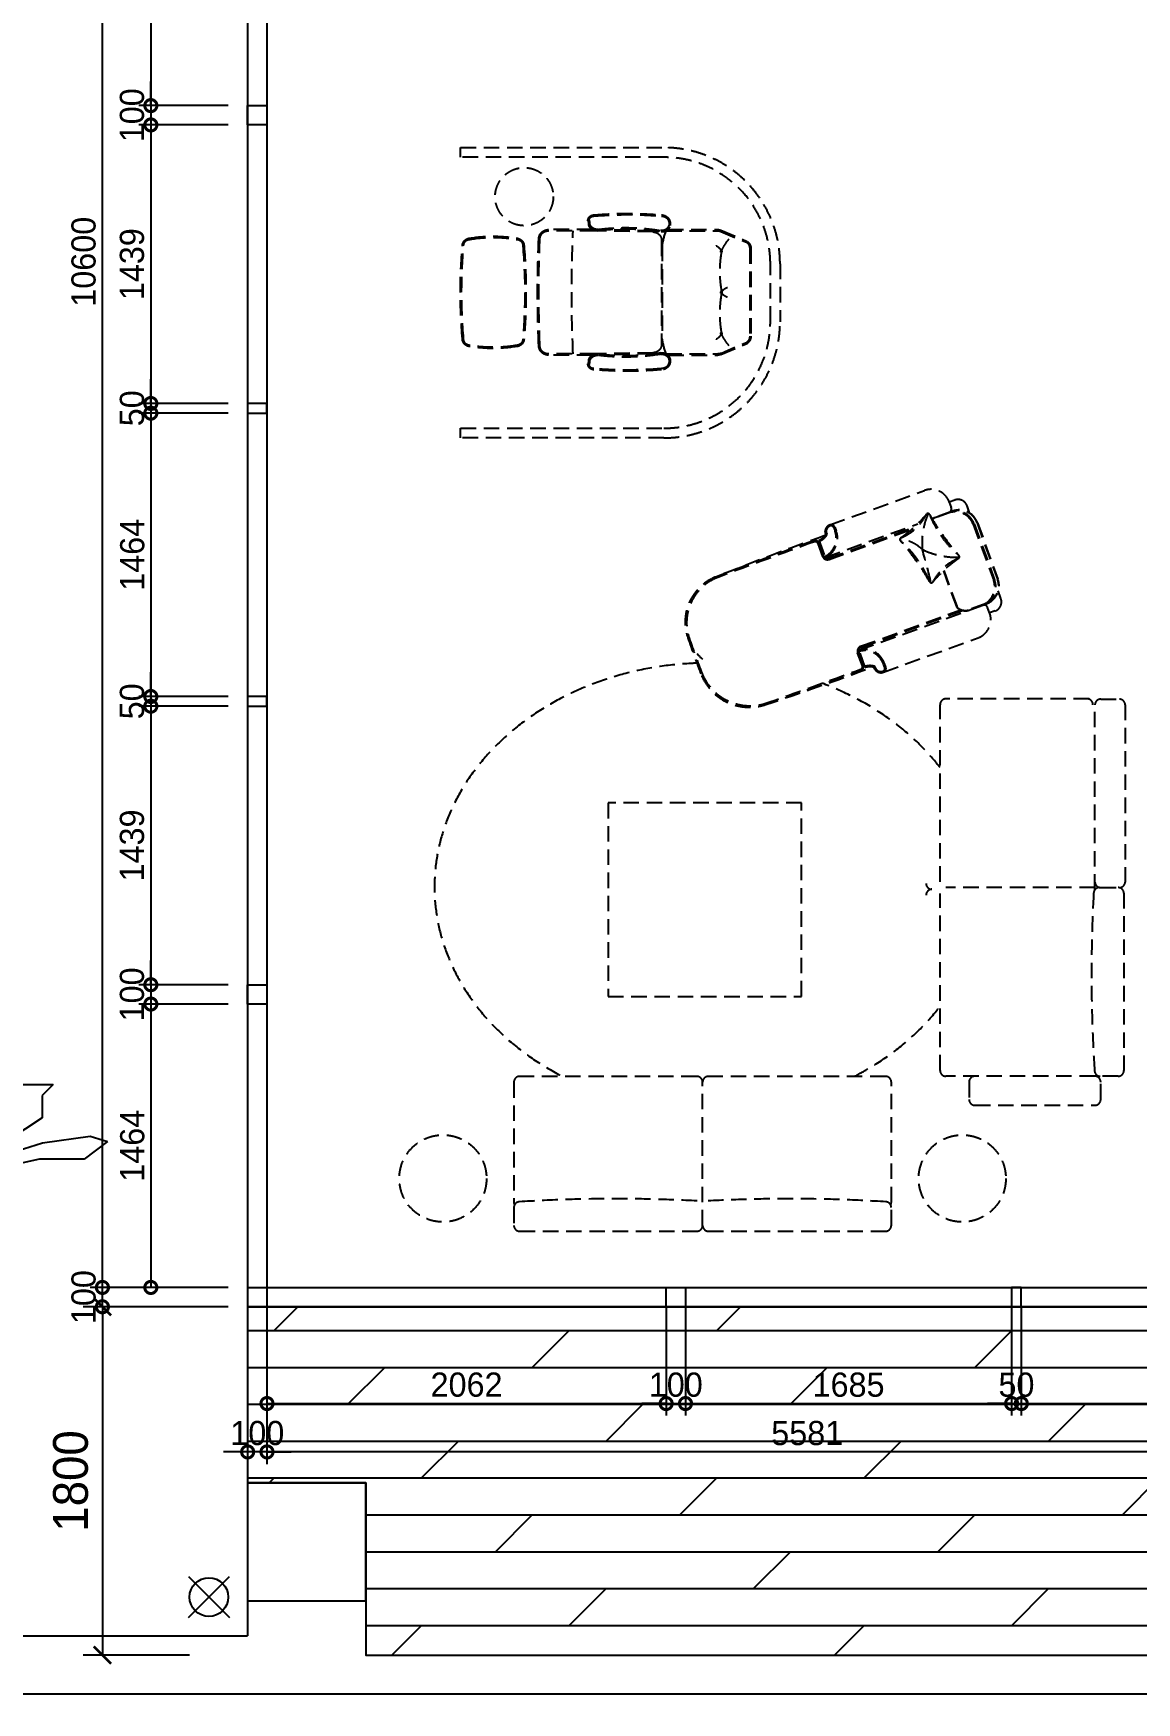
# Model space of a CAD drawing. Header units: millimetres. Extents: x 208943 to 287447, y 51026 to 80481.
# Drawn here: x 215736 to 221435, y 56561 to 65186 of the extents above; entities that cross this region are included whole.
import ezdxf

# ---------------------------------------------------------------- set-up
doc = ezdxf.new("R2010")
doc.units = ezdxf.units.MM
doc.header["$LTSCALE"] = 100
doc.header["$PDMODE"] = 3
doc.linetypes.add('DH-HID2', pattern=[1.2, 0.8, -0.4])
doc.layers.get('DEFPOINTS').update_dxf_attribs({"color": 248})
for name, color, linetype in [('07-DIM WAL', 5, 'Continuous'), ('2CONTINUOUS', 2, 'Continuous'), ('C-WIN', 4, 'Continuous'), ('CO-TREE', 251, 'Continuous'), ('E-HAT', 251, 'Continuous'), ('FU-FURM', 251, 'DH-HID2'), ('TB-TEXT', 4, 'Continuous')]:
    doc.layers.add(name, color=color, linetype=linetype)
doc.styles.add('HY울릉도L', font='Expo M.ttf')
doc.styles.add('YOURNAME', font='HY울릉도M.TTF')
doc.dimstyles.new('50', dxfattribs={"dimscale": 50, "dimtxt": 2.5, "dimasz": 2.5, "dimexe": 1.25, "dimexo": 2, "dimtad": 1, "dimdec": 0, "dimtxsty": 'HY울릉도L', "dimblk": 'DOTSMALL', "dimcen": 2.5, "dimclrd": 1, "dimclre": 1, "dimclrt": 7, "dimadec": 0, "dimazin": 0, "dimtfac": 1, "dimtdec": 0, "dimtix": 1, "dimtmove": 0, "dimatfit": 3, "dimldrblk": 'DOTSMALL', "dimfxl": 0, "dimarcsym": 0})
doc.dimstyles.new('YOURNAME-100', dxfattribs={"dimscale": 100, "dimtxt": 1.8, "dimasz": 0.9, "dimexe": 1, "dimexo": 3, "dimgap": 0.7, "dimtad": 1, "dimdec": 0, "dimzin": 0, "dimdsep": 46, "dimtxsty": 'YOURNAME', "dimblk": 'ARCHTICK', "dimcen": 0, "dimclrd": 1, "dimclre": 1, "dimclrt": 7, "dimadec": 0, "dimazin": 0, "dimtfac": 1, "dimtdec": 0, "dimtix": 1, "dimtmove": 2, "dimatfit": 3, "dimldrblk": 'ARCHTICK', "dimfxl": 0, "dimtolj": 1, "dimtzin": 0, "dimarcsym": 0})

# ---------------------------------------------------------------- blocks, each defined once
blk = doc.blocks.new('wjscpvudaus')
for p, q in [((216536.8, 57212.3), (216749, 57000.2)), ((216536.8, 57000.2), (216749, 57212.3))]:
    blk.add_line(p, q)
blk.add_circle((216642.9, 57106.3), 100)
at = {"layer": '2CONTINUOUS'}
for p, q in [((216842.9, 57106.3), (216842.9, 56906.3)), ((217452.9, 57106.3), (217452.9, 56806.3)), ((211542.9, 56906.3), (216842.9, 56906.3)), ((217452.9, 56806.3), (226242.9, 56806.3)), ((208942.9, 56606.3), (226242.9, 56606.3))]:
    blk.add_line(p, q, dxfattribs=at)
blk.add_lwpolyline([(216842.9, 57696.3), (216842.9, 57086.3), (217452.9, 57086.3), (217452.9, 57696.3)], close=True, dxfattribs=at)
blk = doc.blocks.new('T-039')
at = {"layer": 'CO-TREE'}
for p, q in [((12.1, 461.5), (-24.7, 405.2)), ((12.1, 377), (12.1, 461.5)), ((-24.7, 405.2), (-48.3, 301)), ((4.2, 317.8), (12.1, 377)), ((-298, 216.5), (-342.7, 303.8)), ((-342.7, 303.8), (-337.5, 213.6)), ((20, 270), (4.2, 317.8)), ((-124.6, 289.7), (-195.5, 301)), ((-195.5, 301), (-156.1, 270)), ((-156.1, 270), (-111.4, 205.2)), ((-79.9, 241.8), (-124.6, 289.7)), ((-48.3, 301), (-19.4, 160.1)), ((46.3, 174.2), (20, 270)), ((-153.5, 146), (-298, 216.5)), ((-61.5, 123.5), (-79.9, 241.8)), ((-337.5, 213.6), (-311.2, 160.1)), ((-111.4, 205.2), (-93, 123.5)), ((46.3, 61.5), (46.3, 174.2)), ((167.7, 146.3), (224.8, 203.5)), ((224.8, 203.5), (310.6, 203.5)), ((310.6, 203.5), (282, 174.9)), ((282, 174.9), (282, 117.7)), ((-311.2, 160.1), (-258.6, 134.8)), ((-258.6, 134.8), (-203.4, 117.9)), ((-87.8, 25), (-153.5, 146)), ((-19.4, 160.1), (1.6, 58.8)), ((110.5, 60.6), (167.7, 146.3)), ((-203.4, 117.9), (-171.9, 67.2)), ((-93, 123.5), (-3.8, 3.4)), ((-3.8, 3.4), (-61.5, 123.5)), ((282, 117.7), (196.3, 60.6)), ((-171.9, 67.2), (-132.4, 13.7)), ((-3.8, 3.4), (46.3, 61.5)), ((196.3, 60.6), (-3.8, 3.4)), ((-3.8, 3.4), (110.5, 60.6)), ((1.6, 58.8), (-3.8, 3.4)), ((167.3, 16.5), (282.9, 53.1)), ((282.9, 53.1), (406.5, 70)), ((451.1, 55.9), (390.7, 10.9)), ((406.5, 70), (451.1, 55.9)), ((-355.9, 2.4), (-277, 10.9)), ((-292.8, -31.3), (-355.9, 2.4)), ((-277, 10.9), (-169.2, 2.4)), ((-3.8, 3.4), (-203.8, -53.7)), ((-169.2, 2.4), (-3.8, 3.4)), ((-3.8, 3.4), (-166.6, -20.1)), ((-132.4, 13.7), (-3.8, 3.4)), ((-3.8, 3.4), (-87.8, 25)), ((-85.1, -39.8), (-3.8, 3.4)), ((-3.8, 3.4), (-24.7, -45.4)), ((-16.8, -84.9), (-3.8, 3.4)), ((-3.8, 3.4), (167.3, 16.5)), ((172.5, -11.6), (-3.8, 3.4)), ((-3.8, 3.4), (25.3, -96.2)), ((275, 10.9), (172.5, -11.6)), ((390.7, 10.9), (275, 10.9)), ((-166.6, -20.1), (-292.8, -31.3)), ((-182.4, -127.1), (-85.1, -39.8)), ((12.1, -87.7), (4.2, -17.3)), ((4.2, -17.3), (82, -82.3)), ((-289.5, -82.3), (-318.1, -110.9)), ((-203.8, -53.7), (-289.5, -82.3)), ((-66.7, -76.5), (-161.4, -132.8)), ((-24.7, -45.4), (-66.7, -76.5)), ((-45.7, -121.5), (-16.8, -84.9)), ((82, -82.3), (139.1, -168)), ((-318.1, -110.9), (-375.2, -168)), ((-227.1, -163.7), (-182.4, -127.1)), ((-74.6, -155.3), (-45.7, -121.5)), ((-29.9, -149.6), (12.1, -87.7)), ((25.3, -96.2), (12.1, -160.9)), ((53.4, -168), (24.8, -110.9)), ((-375.2, -168), (-403.2, -239.8)), ((-324.3, -203.2), (-227.1, -163.7)), ((-161.4, -132.8), (-185, -186.3)), ((-148.2, -175), (-74.6, -155.3)), ((-82.5, -186.3), (-29.9, -149.6)), ((12.1, -160.9), (-61.5, -237)), ((82, -253.7), (53.4, -168)), ((139.1, -168), (167.7, -282.3)), ((-379.5, -231.3), (-324.3, -203.2)), ((-185, -186.3), (-148.2, -175)), ((-161.4, -237), (-82.5, -186.3)), ((-403.2, -239.8), (-379.5, -231.3)), ((-198.2, -301.7), (-161.4, -237)), ((-61.5, -237), (-148.2, -301.7)), ((110.5, -339.5), (82, -253.7)), ((-200.8, -386.2), (-198.2, -301.7)), ((-148.2, -301.7), (-185, -346.8)), ((167.7, -282.3), (167.7, -396.6)), ((167.7, -396.6), (110.5, -339.5)), ((-185, -346.8), (-200.8, -386.2))]:
    blk.add_line(p, q, dxfattribs=at)
blk = doc.blocks.new('_DOTSMALL')
at = {"color": 0, "linetype": 'ByBlock', "const_width": 0.5}
blk.add_lwpolyline([(-0.0625, 0, 1), (0.0625, 0, 1)], format="xyb", close=True, dxfattribs=at)
blk = doc.blocks.new('*D230')
at = {"layer": '07-DIM WAL', "color": 1, "lineweight": -2}
for p, q in [((216942.9, 58606.3), (216942.9, 57793.8)), ((222523.7, 58606.3), (222523.7, 57793.8)), ((222523.7, 57856.3), (216942.9, 57856.3))]:
    blk.add_line(p, q, dxfattribs=at)
at = {"layer": 'DEFPOINTS', "color": 0}
for p in [(216942.9, 58706.3), (222523.7, 58706.3), (216942.9, 57856.3)]:
    blk.add_point(p, dxfattribs=at)
at = {"layer": '07-DIM WAL', "color": 1, "lineweight": -2, "xscale": 125, "yscale": 125, "zscale": 125, "rotation": 180}
blk.add_blockref('_DOTSMALL', (216942.9, 57856.3), dxfattribs=at)
at = {"layer": '07-DIM WAL', "color": 1, "lineweight": -2, "xscale": 125, "yscale": 125, "zscale": 125}
blk.add_blockref('_DOTSMALL', (222523.7, 57856.3), dxfattribs=at)
at = {"layer": '07-DIM WAL', "color": 7, "insert": (219733.3, 57953.1), "char_height": 125, "attachment_point": 5, "style": 'HY울릉도L'}
blk.add_mtext('5581', dxfattribs=at)
blk = doc.blocks.new('*D231')
at = {"layer": '07-DIM WAL', "color": 1, "lineweight": -2}
for p, q in [((216842.9, 58606.3), (216842.9, 57793.8)), ((216942.9, 58606.3), (216942.9, 57793.8)), ((216842.9, 57856.3), (216717.9, 57856.3)), ((216942.9, 57856.3), (216842.9, 57856.3)), ((216942.9, 57856.3), (217067.9, 57856.3))]:
    blk.add_line(p, q, dxfattribs=at)
at = {"layer": 'DEFPOINTS', "color": 0}
for p in [(216842.9, 58706.3), (216942.9, 58706.3), (216842.9, 57856.3)]:
    blk.add_point(p, dxfattribs=at)
at = {"layer": '07-DIM WAL', "color": 1, "lineweight": -2, "xscale": 125, "yscale": 125, "zscale": 125}
blk.add_blockref('_DOTSMALL', (216842.9, 57856.3), dxfattribs=at)
at = {"layer": '07-DIM WAL', "color": 1, "lineweight": -2, "xscale": 125, "yscale": 125, "zscale": 125, "rotation": 180}
blk.add_blockref('_DOTSMALL', (216942.9, 57856.3), dxfattribs=at)
at = {"layer": '07-DIM WAL', "color": 7, "insert": (216892.9, 57953.1), "char_height": 125, "attachment_point": 5, "style": 'HY울릉도L'}
blk.add_mtext('100', dxfattribs=at)
blk = doc.blocks.new('*D232')
at = {"layer": '07-DIM WAL', "color": 1, "lineweight": -2}
for p, q in [((216942.9, 58606.3), (216942.9, 58043.8)), ((219004.5, 58606.3), (219004.5, 58043.8)), ((216942.9, 58106.3), (219004.5, 58106.3))]:
    blk.add_line(p, q, dxfattribs=at)
at = {"layer": 'DEFPOINTS', "color": 0}
for p in [(216942.9, 58706.3), (219004.5, 58706.3), (219004.5, 58106.3)]:
    blk.add_point(p, dxfattribs=at)
at = {"layer": '07-DIM WAL', "color": 1, "lineweight": -2, "xscale": 125, "yscale": 125, "zscale": 125, "rotation": 180}
blk.add_blockref('_DOTSMALL', (216942.9, 58106.3), dxfattribs=at)
at = {"layer": '07-DIM WAL', "color": 1, "lineweight": -2, "xscale": 125, "yscale": 125, "zscale": 125}
blk.add_blockref('_DOTSMALL', (219004.5, 58106.3), dxfattribs=at)
at = {"layer": '07-DIM WAL', "color": 7, "insert": (217973.7, 58203.3), "char_height": 125, "attachment_point": 5, "style": 'HY울릉도L'}
blk.add_mtext('2062', dxfattribs=at)
blk = doc.blocks.new('*D233')
at = {"layer": '07-DIM WAL', "color": 1, "lineweight": -2}
for p, q in [((219004.5, 58606.3), (219004.5, 58043.8)), ((219104.5, 58606.3), (219104.5, 58043.8)), ((219004.5, 58106.3), (218879.5, 58106.3)), ((219004.5, 58106.3), (219104.5, 58106.3)), ((219104.5, 58106.3), (219229.5, 58106.3))]:
    blk.add_line(p, q, dxfattribs=at)
at = {"layer": 'DEFPOINTS', "color": 0}
for p in [(219004.5, 58706.3), (219104.5, 58706.3), (219104.5, 58106.3)]:
    blk.add_point(p, dxfattribs=at)
at = {"layer": '07-DIM WAL', "color": 1, "lineweight": -2, "xscale": 125, "yscale": 125, "zscale": 125}
blk.add_blockref('_DOTSMALL', (219004.5, 58106.3), dxfattribs=at)
at = {"layer": '07-DIM WAL', "color": 1, "lineweight": -2, "xscale": 125, "yscale": 125, "zscale": 125, "rotation": 180}
blk.add_blockref('_DOTSMALL', (219104.5, 58106.3), dxfattribs=at)
at = {"layer": '07-DIM WAL', "color": 7, "insert": (219054.5, 58203.1), "char_height": 125, "attachment_point": 5, "style": 'HY울릉도L'}
blk.add_mtext('100', dxfattribs=at)
blk = doc.blocks.new('*D253')
at = {"layer": '07-DIM WAL', "color": 1, "lineweight": -2}
for p, q in [((216092.9, 58706.3), (216092.9, 58831.3)), ((216742.9, 58706.3), (216030.4, 58706.3)), ((216092.9, 58606.3), (216092.9, 58706.3)), ((216742.9, 58606.3), (216030.4, 58606.3)), ((216092.9, 58606.3), (216092.9, 58481.3))]:
    blk.add_line(p, q, dxfattribs=at)
at = {"layer": 'DEFPOINTS', "color": 0}
for p in [(216092.9, 58706.3), (216842.9, 58706.3), (216842.9, 58606.3)]:
    blk.add_point(p, dxfattribs=at)
at = {"layer": '07-DIM WAL', "color": 1, "lineweight": -2, "xscale": 125, "yscale": 125, "zscale": 125}
for p, rotation in [((216092.9, 58706.3), 270), ((216092.9, 58606.3), 90)]:
    blk.add_blockref('_DOTSMALL', p, dxfattribs=dict(at, rotation=rotation))
at = {"layer": '07-DIM WAL', "color": 7, "insert": (215996, 58656.3), "char_height": 125, "attachment_point": 5, "rotation": 90, "style": 'HY울릉도L'}
blk.add_mtext('100', dxfattribs=at)
blk = doc.blocks.new('*D254')
at = {"layer": '07-DIM WAL', "color": 1, "lineweight": -2}
for p, q in [((216742.9, 69306.3), (216030.4, 69306.3)), ((216092.9, 58706.3), (216092.9, 69306.3)), ((216742.9, 58706.3), (216030.4, 58706.3))]:
    blk.add_line(p, q, dxfattribs=at)
at = {"layer": 'DEFPOINTS', "color": 0}
for p in [(216092.9, 69306.3), (216842.9, 69306.3), (216842.9, 58706.3)]:
    blk.add_point(p, dxfattribs=at)
at = {"layer": '07-DIM WAL', "color": 1, "lineweight": -2, "xscale": 125, "yscale": 125, "zscale": 125}
for p, rotation in [((216092.9, 69306.3), 90), ((216092.9, 58706.3), 270)]:
    blk.add_blockref('_DOTSMALL', p, dxfattribs=dict(at, rotation=rotation))
at = {"layer": '07-DIM WAL', "color": 7, "insert": (215996, 64006.3), "char_height": 125, "attachment_point": 5, "rotation": 90, "style": 'HY울릉도L'}
blk.add_mtext('10600', dxfattribs=at)
blk = doc.blocks.new('*D262')
at = {"layer": '07-DIM WAL', "color": 1, "lineweight": -2}
for p, q in [((216742.9, 66252.7), (216280.4, 66252.7)), ((216342.9, 66252.7), (216342.9, 64813.4)), ((216742.9, 64813.4), (216280.4, 64813.4))]:
    blk.add_line(p, q, dxfattribs=at)
at = {"layer": 'DEFPOINTS', "color": 0}
for p in [(216842.9, 66252.7), (216342.9, 64813.4), (216842.9, 64813.4)]:
    blk.add_point(p, dxfattribs=at)
at = {"layer": '07-DIM WAL', "color": 1, "lineweight": -2, "xscale": 125, "yscale": 125, "zscale": 125}
for p, rotation in [((216342.9, 66252.7), 90), ((216342.9, 64813.4), 270)]:
    blk.add_blockref('_DOTSMALL', p, dxfattribs=dict(at, rotation=rotation))
at = {"layer": '07-DIM WAL', "color": 7, "insert": (216246, 65533), "char_height": 125, "attachment_point": 5, "rotation": 90, "style": 'HY울릉도L'}
blk.add_mtext('1439', dxfattribs=at)
blk = doc.blocks.new('*D263')
at = {"layer": '07-DIM WAL', "color": 1, "lineweight": -2}
for p, q in [((216342.9, 64813.4), (216342.9, 64938.4)), ((216742.9, 64813.4), (216280.4, 64813.4)), ((216342.9, 64813.4), (216342.9, 64713.4)), ((216742.9, 64713.4), (216280.4, 64713.4)), ((216342.9, 64713.4), (216342.9, 64588.4))]:
    blk.add_line(p, q, dxfattribs=at)
at = {"layer": 'DEFPOINTS', "color": 0}
for p in [(216842.9, 64813.4), (216342.9, 64713.4), (216842.9, 64713.4)]:
    blk.add_point(p, dxfattribs=at)
at = {"layer": '07-DIM WAL', "color": 1, "lineweight": -2, "xscale": 125, "yscale": 125, "zscale": 125}
for p, rotation in [((216342.9, 64813.4), 270), ((216342.9, 64713.4), 90)]:
    blk.add_blockref('_DOTSMALL', p, dxfattribs=dict(at, rotation=rotation))
at = {"layer": '07-DIM WAL', "color": 7, "insert": (216246, 64763.4), "char_height": 125, "attachment_point": 5, "rotation": 90, "style": 'HY울릉도L'}
blk.add_mtext('100', dxfattribs=at)
blk = doc.blocks.new('*D264')
at = {"layer": '07-DIM WAL', "color": 1, "lineweight": -2}
for p, q in [((216742.9, 64713.4), (216280.4, 64713.4)), ((216342.9, 64713.4), (216342.9, 63274.1)), ((216742.9, 63274.1), (216280.4, 63274.1))]:
    blk.add_line(p, q, dxfattribs=at)
at = {"layer": 'DEFPOINTS', "color": 0}
for p in [(216842.9, 64713.4), (216342.9, 63274.1), (216842.9, 63274.1)]:
    blk.add_point(p, dxfattribs=at)
at = {"layer": '07-DIM WAL', "color": 1, "lineweight": -2, "xscale": 125, "yscale": 125, "zscale": 125}
for p, rotation in [((216342.9, 64713.4), 90), ((216342.9, 63274.1), 270)]:
    blk.add_blockref('_DOTSMALL', p, dxfattribs=dict(at, rotation=rotation))
at = {"layer": '07-DIM WAL', "color": 7, "insert": (216246, 63993.8), "char_height": 125, "attachment_point": 5, "rotation": 90, "style": 'HY울릉도L'}
blk.add_mtext('1439', dxfattribs=at)
blk = doc.blocks.new('*D265')
at = {"layer": '07-DIM WAL', "color": 1, "lineweight": -2}
for p, q in [((216342.9, 63274.1), (216342.9, 63399.1)), ((216742.9, 63274.1), (216280.4, 63274.1)), ((216342.9, 63274.1), (216342.9, 63224.1)), ((216742.9, 63224.1), (216280.4, 63224.1)), ((216342.9, 63224.1), (216342.9, 63099.1))]:
    blk.add_line(p, q, dxfattribs=at)
at = {"layer": 'DEFPOINTS', "color": 0}
for p in [(216842.9, 63274.1), (216342.9, 63224.1), (216842.9, 63224.1)]:
    blk.add_point(p, dxfattribs=at)
at = {"layer": '07-DIM WAL', "color": 1, "lineweight": -2, "xscale": 125, "yscale": 125, "zscale": 125}
for p, rotation in [((216342.9, 63274.1), 270), ((216342.9, 63224.1), 90)]:
    blk.add_blockref('_DOTSMALL', p, dxfattribs=dict(at, rotation=rotation))
at = {"layer": '07-DIM WAL', "color": 7, "insert": (216246, 63249.1), "char_height": 125, "attachment_point": 5, "rotation": 90, "style": 'HY울릉도L'}
blk.add_mtext('50', dxfattribs=at)
blk = doc.blocks.new('*D266')
at = {"layer": '07-DIM WAL', "color": 1, "lineweight": -2}
for p, q in [((216742.9, 63224.1), (216280.4, 63224.1)), ((216342.9, 63224.1), (216342.9, 61759.8)), ((216742.9, 61759.8), (216280.4, 61759.8))]:
    blk.add_line(p, q, dxfattribs=at)
at = {"layer": 'DEFPOINTS', "color": 0}
for p in [(216842.9, 63224.1), (216342.9, 61759.8), (216842.9, 61759.8)]:
    blk.add_point(p, dxfattribs=at)
at = {"layer": '07-DIM WAL', "color": 1, "lineweight": -2, "xscale": 125, "yscale": 125, "zscale": 125}
for p, rotation in [((216342.9, 63224.1), 90), ((216342.9, 61759.8), 270)]:
    blk.add_blockref('_DOTSMALL', p, dxfattribs=dict(at, rotation=rotation))
at = {"layer": '07-DIM WAL', "color": 7, "insert": (216247.6, 62492), "char_height": 125, "attachment_point": 5, "rotation": 90, "style": 'HY울릉도L'}
blk.add_mtext('1464', dxfattribs=at)
blk = doc.blocks.new('*D267')
at = {"layer": '07-DIM WAL', "color": 1, "lineweight": -2}
for p, q in [((216342.9, 61759.8), (216342.9, 61884.8)), ((216742.9, 61759.8), (216280.4, 61759.8)), ((216342.9, 61759.8), (216342.9, 61709.8)), ((216742.9, 61709.8), (216280.4, 61709.8)), ((216342.9, 61709.8), (216342.9, 61584.8))]:
    blk.add_line(p, q, dxfattribs=at)
at = {"layer": 'DEFPOINTS', "color": 0}
for p in [(216842.9, 61759.8), (216342.9, 61709.8), (216842.9, 61709.8)]:
    blk.add_point(p, dxfattribs=at)
at = {"layer": '07-DIM WAL', "color": 1, "lineweight": -2, "xscale": 125, "yscale": 125, "zscale": 125}
for p, rotation in [((216342.9, 61759.8), 270), ((216342.9, 61709.8), 90)]:
    blk.add_blockref('_DOTSMALL', p, dxfattribs=dict(at, rotation=rotation))
at = {"layer": '07-DIM WAL', "color": 7, "insert": (216246, 61734.8), "char_height": 125, "attachment_point": 5, "rotation": 90, "style": 'HY울릉도L'}
blk.add_mtext('50', dxfattribs=at)
blk = doc.blocks.new('*D268')
at = {"layer": '07-DIM WAL', "color": 1, "lineweight": -2}
for p, q in [((216742.9, 61709.8), (216280.4, 61709.8)), ((216342.9, 61709.8), (216342.9, 60270.5)), ((216742.9, 60270.5), (216280.4, 60270.5))]:
    blk.add_line(p, q, dxfattribs=at)
at = {"layer": 'DEFPOINTS', "color": 0}
for p in [(216842.9, 61709.8), (216342.9, 60270.5), (216842.9, 60270.5)]:
    blk.add_point(p, dxfattribs=at)
at = {"layer": '07-DIM WAL', "color": 1, "lineweight": -2, "xscale": 125, "yscale": 125, "zscale": 125}
for p, rotation in [((216342.9, 61709.8), 90), ((216342.9, 60270.5), 270)]:
    blk.add_blockref('_DOTSMALL', p, dxfattribs=dict(at, rotation=rotation))
at = {"layer": '07-DIM WAL', "color": 7, "insert": (216246, 60990.2), "char_height": 125, "attachment_point": 5, "rotation": 90, "style": 'HY울릉도L'}
blk.add_mtext('1439', dxfattribs=at)
blk = doc.blocks.new('*D269')
at = {"layer": '07-DIM WAL', "color": 1, "lineweight": -2}
for p, q in [((216342.9, 60270.5), (216342.9, 60395.5)), ((216742.9, 60270.5), (216280.4, 60270.5)), ((216342.9, 60270.5), (216342.9, 60170.5)), ((216742.9, 60170.5), (216280.4, 60170.5)), ((216342.9, 60170.5), (216342.9, 60045.5))]:
    blk.add_line(p, q, dxfattribs=at)
at = {"layer": 'DEFPOINTS', "color": 0}
for p in [(216842.9, 60270.5), (216342.9, 60170.5), (216842.9, 60170.5)]:
    blk.add_point(p, dxfattribs=at)
at = {"layer": '07-DIM WAL', "color": 1, "lineweight": -2, "xscale": 125, "yscale": 125, "zscale": 125}
for p, rotation in [((216342.9, 60270.5), 270), ((216342.9, 60170.5), 90)]:
    blk.add_blockref('_DOTSMALL', p, dxfattribs=dict(at, rotation=rotation))
at = {"layer": '07-DIM WAL', "color": 7, "insert": (216246, 60220.5), "char_height": 125, "attachment_point": 5, "rotation": 90, "style": 'HY울릉도L'}
blk.add_mtext('100', dxfattribs=at)
blk = doc.blocks.new('*D270')
at = {"layer": '07-DIM WAL', "color": 1, "lineweight": -2}
for p, q in [((216742.9, 60170.5), (216280.4, 60170.5)), ((216342.9, 60170.5), (216342.9, 58706.3)), ((216742.9, 58706.3), (216280.4, 58706.3))]:
    blk.add_line(p, q, dxfattribs=at)
at = {"layer": 'DEFPOINTS', "color": 0}
for p in [(216842.9, 60170.5), (216342.9, 58706.3), (216842.9, 58706.3)]:
    blk.add_point(p, dxfattribs=at)
at = {"layer": '07-DIM WAL', "color": 1, "lineweight": -2, "xscale": 125, "yscale": 125, "zscale": 125}
for p, rotation in [((216342.9, 60170.5), 90), ((216342.9, 58706.3), 270)]:
    blk.add_blockref('_DOTSMALL', p, dxfattribs=dict(at, rotation=rotation))
at = {"layer": '07-DIM WAL', "color": 7, "insert": (216247.6, 59438.4), "char_height": 125, "attachment_point": 5, "rotation": 90, "style": 'HY울릉도L'}
blk.add_mtext('1464', dxfattribs=at)
blk = doc.blocks.new('*D292')
at = {"layer": '07-DIM WAL', "color": 1, "lineweight": -2}
for p, q in [((219104.5, 58606.3), (219104.5, 58043.8)), ((220789.1, 58606.3), (220789.1, 58043.8)), ((219104.5, 58106.3), (220789.1, 58106.3))]:
    blk.add_line(p, q, dxfattribs=at)
at = {"layer": 'DEFPOINTS', "color": 0}
for p in [(219104.5, 58706.3), (220789.1, 58706.3), (220789.1, 58106.3)]:
    blk.add_point(p, dxfattribs=at)
at = {"layer": '07-DIM WAL', "color": 1, "lineweight": -2, "xscale": 125, "yscale": 125, "zscale": 125, "rotation": 180}
blk.add_blockref('_DOTSMALL', (219104.5, 58106.3), dxfattribs=at)
at = {"layer": '07-DIM WAL', "color": 1, "lineweight": -2, "xscale": 125, "yscale": 125, "zscale": 125}
blk.add_blockref('_DOTSMALL', (220789.1, 58106.3), dxfattribs=at)
at = {"layer": '07-DIM WAL', "color": 7, "insert": (219946.8, 58203.1), "char_height": 125, "attachment_point": 5, "style": 'HY울릉도L'}
blk.add_mtext('1685', dxfattribs=at)
blk = doc.blocks.new('*D293')
at = {"layer": '07-DIM WAL', "color": 1, "lineweight": -2}
for p, q in [((220789.1, 58606.3), (220789.1, 58043.8)), ((220839.1, 58606.3), (220839.1, 58043.8)), ((220789.1, 58106.3), (220664.1, 58106.3)), ((220789.1, 58106.3), (220839.1, 58106.3)), ((220839.1, 58106.3), (220964.1, 58106.3))]:
    blk.add_line(p, q, dxfattribs=at)
at = {"layer": 'DEFPOINTS', "color": 0}
for p in [(220789.1, 58706.3), (220839.1, 58706.3), (220839.1, 58106.3)]:
    blk.add_point(p, dxfattribs=at)
at = {"layer": '07-DIM WAL', "color": 1, "lineweight": -2, "xscale": 125, "yscale": 125, "zscale": 125}
blk.add_blockref('_DOTSMALL', (220789.1, 58106.3), dxfattribs=at)
at = {"layer": '07-DIM WAL', "color": 1, "lineweight": -2, "xscale": 125, "yscale": 125, "zscale": 125, "rotation": 180}
blk.add_blockref('_DOTSMALL', (220839.1, 58106.3), dxfattribs=at)
at = {"layer": '07-DIM WAL', "color": 7, "insert": (220814.1, 58203.1), "char_height": 125, "attachment_point": 5, "style": 'HY울릉도L'}
blk.add_mtext('50', dxfattribs=at)
blk = doc.blocks.new('*D294')
at = {"layer": '07-DIM WAL', "color": 1, "lineweight": -2}
for p, q in [((220839.1, 58606.3), (220839.1, 58043.8)), ((222523.7, 58606.3), (222523.7, 58043.8)), ((220839.1, 58106.3), (222523.7, 58106.3))]:
    blk.add_line(p, q, dxfattribs=at)
at = {"layer": 'DEFPOINTS', "color": 0}
for p in [(220839.1, 58706.3), (222523.7, 58706.3), (222523.7, 58106.3)]:
    blk.add_point(p, dxfattribs=at)
at = {"layer": '07-DIM WAL', "color": 1, "lineweight": -2, "xscale": 125, "yscale": 125, "zscale": 125, "rotation": 180}
blk.add_blockref('_DOTSMALL', (220839.1, 58106.3), dxfattribs=at)
at = {"layer": '07-DIM WAL', "color": 1, "lineweight": -2, "xscale": 125, "yscale": 125, "zscale": 125}
blk.add_blockref('_DOTSMALL', (222523.7, 58106.3), dxfattribs=at)
at = {"layer": '07-DIM WAL', "color": 7, "insert": (221681.4, 58203.1), "char_height": 125, "attachment_point": 5, "style": 'HY울릉도L'}
blk.add_mtext('1685', dxfattribs=at)
blk = doc.blocks.new('F-317')
at = {"layer": 'FU-FURM'}
for p, q in [((-1519, 2360.6), (-1030.4, 2538.5)), ((-991.4, 2393), (-903.9, 2424.9)), ((-885.1, 2431.7), (-979.1, 2397.5)), ((-884.4, 2429.9), (-978.4, 2395.7)), ((-874, 2489), (-902.2, 2478.7)), ((-902.2, 2478.7), (-892, 2450.5)), ((-795.1, 2418.3), (-809.9, 2459.1)), ((-1542.9, 2192.3), (-1065.3, 2366.2)), ((-1525.4, 2188.1), (-1083.3, 2349)), ((-1523.3, 2182.4), (-1095.3, 2338.2)), ((-1499, 2346.6), (-1492.2, 2327.8)), ((-1493.4, 2348.7), (-1486.6, 2329.9)), ((-778.4, 2364.2), (-672.4, 2072.9)), ((-773.7, 2365.9), (-667.7, 2074.6)), ((-758.8, 2371.3), (-652.8, 2080)), ((-757, 2372), (-650.9, 2080.7)), ((-1581, 2264.9), (-1556.7, 2198)), ((-1575.5, 2282), (-1542.9, 2192.3)), ((-1575.4, 2267), (-1551, 2200)), ((-1543.5, 2319.8), (-1540.1, 2310.4)), ((-1537.9, 2321.8), (-1534.3, 2312)), ((-932.7, 2123.9), (-865.4, 1939)), ((-931.1, 2125.4), (-863.7, 1940.2)), ((-635.5, 1979.9), (-650.4, 2020.6)), ((-1368.5, 1713.1), (-729.5, 1945.6)), ((-1359.9, 1733.2), (-843, 1921.4)), ((-1357.8, 1727.6), (-833.4, 1918.5)), ((-711.4, 1954.4), (-805.3, 1920.2)), ((-710.7, 1952.5), (-804.7, 1918.3)), ((-693.6, 1905.5), (-703.9, 1933.7)), ((-665.4, 1915.8), (-693.6, 1905.5)), ((-1242, 1599.5), (-753.4, 1777.3)), ((-1351, 1632.9), (-1375.4, 1699.9)), ((-1345.4, 1635), (-1369.8, 1702)), ((-1335.9, 1623.4), (-1368.5, 1713.1)), ((-1235.7, 1623.1), (-1242.5, 1641.9)), ((-1230, 1625.1), (-1236.9, 1643.9)), ((-1287, 1615), (-1290.5, 1624.4)), ((-1281.4, 1617.1), (-1285, 1626.9)), ((-950, 516.7), (-950, 1431.7)), ((-180, 1461.7), (-920, 1461.7)), ((-150, 475.4), (-150, 1431.7)), ((-120, 1460.1), (-23.4, 1460.1)), ((6.5, 1431.7), (6.5, 515.1)), ((-1664.8, 924.2), (-2664.8, 924.2)), ((-2664.8, 924.2), (-2664.8, -75.8)), ((-1664.8, -75.8), (-1664.8, 924.2)), ((-950, -458.3), (-950, 456.7)), ((-150, 486.7), (-920, 486.7)), ((-120, 486.7), (-23.4, 486.7)), ((-120, 486.7), (-23.4, 486.7)), ((0, 458.3), (0, -458.3)), ((-2664.8, -75.8), (-1664.8, -75.8)), ((-2206.3, -489.1), (-3121.3, -489.1)), ((-1231.3, -489.1), (-2146.3, -489.1)), ((-150, -488.3), (-920, -488.3)), ((-30, -488.3), (-121.9, -488.3)), ((-3151.3, -519.1), (-3151.3, -1139.1)), ((-2176.3, -1139.1), (-2176.3, -519.1)), ((-1201.3, -1139.1), (-1201.3, -519.1)), ((-800, -518.3), (-800, -608.3)), ((-120, -608.3), (-120, -518.3)), ((-770, -638.3), (-150, -638.3)), ((-3151.3, -1167.2), (-3151.3, -1259.1)), ((-2176.3, -1259.1), (-2176.3, -1162.5)), ((-1201.3, -1259.1), (-1201.3, -1167.2)), ((-3121.3, -1289.1), (-2204.7, -1289.1)), ((-2147.9, -1289.1), (-1231.3, -1289.1))]:
    blk.add_line(p, q, dxfattribs=at)
for centre in [(-3517.6, -1016.5), (-835, -1016.5)]:
    blk.add_circle(centre, 225, dxfattribs=at)
for centre, radius, start, end in [((-996.2, 2444.5), 100, 20, 110), ((-1251.5, 2534.6), 260.2, 292.67636, 332.8864), ((-1522.3, 2827.4), 649.3, 304.86506, 320.6977), ((-674.6, 2269.6), 368.2, 156.00047, 185.98898), ((-1012.4, 2409.5), 10, 21.48501, 138.51499), ((-910.8, 2443.7), 20, 290, 20), ((-867.6, 2331.7), 100, 20, 110), ((-871.9, 2327.8), 100.3, 21.25857, 106.96035), ((-850.9, 2337.8), 100, 20, 110), ((-850.9, 2337.8), 98, 20, 110), ((-856.9, 2442), 50, 20, 110), ((-1507.4, 2325.9), 36.7, 108.53431, 189.5347), ((-1588.5, 2291.3), 109, 294.7132, 20.73942), ((-1507.4, 2325.9), 30.7, 108.53431, 189.5347), ((-1512.2, 2341.8), 20, 20, 110), ((-1512.2, 2341.8), 14, 20, 110), ((-507.8, 2608.8), 532.5, 201.55944, 229.5904), ((162.6, 3088.3), 1347.1, 210.08115, 221.06869), ((-947, 2337.6), 68, 118.13097, 129.02345), ((-946.9, 2337.4), 66.2, 118.40929, 129.27277), ((4560, -14674.3), 18043.3, 109.77343, 111.67771), ((9036.2, -27310), 31442.9, 109.77364, 110.75227), ((9035.3, -27307.5), 31434.2, 109.77351, 110.74166), ((-1594.2, 2260.1), 20, 20, 110.17061), ((-1594.2, 2260.1), 14, 20, 110.17061), ((-1604.7, 2354.6), 78.3, 291.89843, 325.63196), ((-1604.7, 2354.6), 84.3, 291.89843, 325.63196), ((-1604.7, 2354.6), 84.3, 291.89843, 325.63196), ((-1588.5, 2291.3), 103, 294.7132, 20.73942), ((-1539, 2310.3), 5, 326.0041, 20), ((-1147.5, 2285.3), 10, 111.48501, 228.51499), ((-1176.3, 2094.6), 193.4, 46.62617, 84.37261), ((-1499.3, 1872.3), 532.5, 21.55944, 49.5904), ((-2169.7, 1392.8), 1347.1, 30.08115, 41.06869), ((-1532.2, 2206.8), 26, 200, 290), ((-1532.2, 2206.8), 20, 200, 290), ((-866.4, 2590.8), 397.3, 243.52335, 272.38543), ((-3642.4, 1461), 2713.2, 12.7937, 16.49096), ((-755.7, 1946.5), 260.2, 112.67636, 152.8864), ((-484.8, 1653.8), 649.3, 124.86506, 140.6977), ((-859.6, 2195.8), 10, 291.48501, 48.51499), ((-2016.3, 1859.1), 250, 110.75227, 230.21284), ((-2008.8, 1855.6), 250, 110.74166, 198.77138), ((-767.4, 2040.6), 100.3, 293.03965, 18.74143), ((-761.6, 2040.4), 100, 290, 20), ((-744.9, 2046.5), 98, 290, 20), ((-744.9, 2046.5), 100, 290, 20), ((-994.7, 2071.7), 10, 201.48501, 318.51499), ((-818.6, 1985), 66.2, 170.60014, 174.34563), ((-846.6, 1945.8), 20, 200, 234.36223), ((-844.9, 1947), 20, 200, 235.36561), ((-818.6, 1984.8), 68, 234.36223, 281.86903), ((-818.6, 1985), 66.2, 235.36561, 281.59071), ((-787.6, 1871.3), 100, 290, 20), ((-722.6, 1926.9), 20, 20, 110), ((-682.5, 1962.7), 50, 290, 20), ((2314.5, 3324.9), 4822.1, 198.69874, 201.17588), ((2314.5, 3324.9), 4816.1, 198.77138, 201.10308), ((-1351, 1708.8), 26, 110, 200), ((-1351, 1708.8), 20, 110, 200), ((-1339.8, 1608), 109, 19.26058, 105.2868), ((-1339.8, 1608), 103, 19.26058, 105.2868), ((-1935.2, 1686.2), 267.5, 202.68567, 285.63781), ((-1930.9, 1694.6), 268.6, 202.70106, 285.38896), ((-7535.2, 18557.1), 18043.3, 288.32229, 290.22657), ((-12228.2, 31113.4), 31442.9, 289.24733, 290.22636), ((-12227.3, 31110.8), 31434.2, 289.25797, 290.22649), ((-1364.2, 1628.2), 14, 289.82939, 20), ((-1364.2, 1628.2), 20, 289.82939, 20), ((-1311.5, 1549.1), 84.3, 74.36804, 108.10157), ((-1311.5, 1549.1), 84.3, 74.36804, 108.10157), ((-1311.5, 1549.1), 78.3, 74.36804, 108.10157), ((-1289.7, 1625.2), 5, 20, 73.9959), ((-1255.4, 1633.6), 36.7, 210.4653, 291.46569), ((-1255.4, 1633.6), 30.7, 210.4653, 291.46569), ((-1248.8, 1618.3), 14, 290, 20), ((-1248.8, 1618.3), 20, 290, 20), ((-920, 1431.7), 30, 90, 180), ((-190, 1431.7), 30, 0, 90), ((-120, 1430.1), 30, 90, 176.94692), ((-23.4, 1430.1), 30, 3.05308, 90), ((-992, 507.7), 30, 180, 270), ((-992, 447.7), 30, 90, 180), ((7702.1, 39.1), 7869.8, 176.94692, 183.63795), ((-126.6, 456.7), 30, 90, 176.94692), ((-120, 516.7), 30, 183.05308, 270), ((-30, 456.7), 30, 3.05308, 90), ((-23.4, 516.7), 30, 270, 356.94692), ((-3121.3, -519.1), 30, 90, 180), ((-2206.3, -519.1), 30, 0, 90), ((-2146.3, -519.1), 30, 90, 180), ((-1231.3, -519.1), 30, 0, 90), ((-920, -458.3), 30, 180, 270), ((-770, -518.3), 30, 90, 180), ((-121.9, -458.3), 30, 183.63795, 270), ((-150, -518.3), 30, 0, 90), ((-30, -458.3), 30, 270, 0), ((-770, -608.3), 30, 180, 270), ((-150, -608.3), 30, 270, 0), ((-3121.3, -1167.2), 30, 93.63795, 180), ((-3121.3, -1139.1), 30, 180, 207.9291), ((-2623.9, -8991.2), 7869.8, 86.94692, 93.63795), ((-1728.8, -8991.2), 7869.8, 86.36205, 93.05308), ((-1231.3, -1167.2), 30, 0, 86.36205), ((-1231.3, -1139.1), 30, 332.0709, 0), ((-3121.3, -1259.1), 30, 180, 266.36205), ((-2206.3, -1259.1), 30, 273.05308, 0), ((-2146.3, -1259.1), 30, 180, 266.94692), ((-1231.3, -1259.1), 30, 273.63795, 0)]:
    blk.add_arc(centre, radius, start, end, dxfattribs=at)
for points, knots in [([(-2199.7, 1646.3), (-2208.3, 1646.1), (-2217, 1645.7), (-2282.7, 1642.7), (-2339.5, 1637.2), (-2451.9, 1620.7), (-2507.5, 1609.7), (-2616.5, 1582.2), (-2670, 1565.8), (-2774.1, 1527.8), (-2824.7, 1506.2), (-2922.2, 1458.3), (-2969.2, 1432), (-3058.8, 1375), (-3101.5, 1344.3), (-3181.9, 1279.2), (-3219.6, 1244.7), (-3289.7, 1172.4), (-3322, 1134.6), (-3380.9, 1056.3), (-3407.4, 1015.8), (-3454.4, 932.7), (-3474.8, 890.1), (-3509.2, 803.4), (-3523.3, 759.3), (-3545, 670.1), (-3552.6, 625.1), (-3561.2, 534.6), (-3562.3, 489.2), (-3557.9, 398.5), (-3552.4, 353.3), (-3535, 263.6), (-3523, 219.1), (-3492.7, 131.5), (-3474.3, 88.3), (-3431.4, 3.9), (-3406.8, -37.3), (-3351.8, -117.3), (-3321.3, -156.1), (-3254.8, -230.4), (-3218.7, -266.1), (-3141.6, -333.7), (-3100.4, -365.6), (-3013.7, -425.4), (-2968, -453.2), (-2913.9, -482.2), (-2907.3, -485.7), (-2900.6, -489.1)], [1.607986, 1.607986, 1.607986, 1.607986, 1.626159, 1.626159, 1.745835, 1.745835, 1.865511, 1.865511, 1.985187, 1.985187, 2.104864, 2.104864, 2.22454, 2.22454, 2.344216, 2.344216, 2.463892, 2.463892, 2.583568, 2.583568, 2.703244, 2.703244, 2.82292, 2.82292, 2.942596, 2.942596, 3.062272, 3.062272, 3.181948, 3.181948, 3.301624, 3.301624, 3.4213, 3.4213, 3.540977, 3.540977, 3.660653, 3.660653, 3.780329, 3.780329, 3.900005, 3.900005, 4.019681, 4.019681, 4.139357, 4.139357, 4.155908, 4.155908, 4.155908, 4.155908]), ([(-950, 1106.8), (-974.8, 1139), (-1001.7, 1170.2), (-1065, 1236.8), (-1102.4, 1271.5), (-1182.1, 1337.3), (-1224.4, 1368.3), (-1313.3, 1425.9), (-1360, 1452.6), (-1456.9, 1501.1), (-1507.1, 1523), (-1558.9, 1542.4)], [0.5696099, 0.5696099, 0.5696099, 0.5696099, 0.6687506, 0.6687506, 0.7884267, 0.7884267, 0.9081028, 0.9081028, 1.0277788, 1.0277788, 1.1472032, 1.1472032, 1.1472032, 1.1472032]), ([(-1392.2, -489.1), (-1365.2, -475.1), (-1338.8, -460.5), (-1267.1, -417.7), (-1223.3, -388), (-1140.5, -324.8), (-1101.5, -291.2), (-1028.7, -220.6), (-994.9, -183.6), (-959.3, -139.2), (-954.6, -133.3), (-950, -127.3)], [5.268869, 5.268869, 5.268869, 5.268869, 5.3361178, 5.3361178, 5.4557939, 5.4557939, 5.5754699, 5.5754699, 5.695146, 5.695146, 5.7135753, 5.7135753, 5.7135753, 5.7135753])]:
    blk.add_open_spline(points, degree=3, knots=knots, dxfattribs=at)
blk = doc.blocks.new('F-120')
at = {"layer": 'FU-FURM'}
for p, q in [((674.8, 324.3), (448.2, 324.3)), ((690.5, 318.3), (448.2, 318.3)), ((988, 312.1), (690.5, 318.3)), ((988.1, 318.1), (739.8, 323.2)), ((1033, -267.1), (1033, 267.1)), ((1057.7, 318.3), (1322.7, 318.3)), ((1067.9, 324.3), (1323.5, 324.3)), ((1068, 338.6), (1069.7, 342.3)), ((1338.3, 315.1), (1471.8, 258.6)), ((1339.1, 321.1), (1475.3, 263.5)), ((1036.4, -240.7), (1036.4, 240.7)), ((1488, -227), (1488, 227)), ((1494, -227), (1494, 227)), ((1338.3, -315.1), (1471.8, -258.6)), ((402.2, -295.2), (402.2, -296.4)), ((690.5, -318.3), (448.2, -318.3)), ((674.8, -324.3), (448.2, -324.3)), ((988, -312.1), (690.5, -318.3)), ((988.1, -318.1), (739.8, -323.2)), ((1057.7, -318.3), (1322.7, -318.3)), ((1065.3, -324.3), (1323.5, -324.3)), ((1068, -338.6), (1069.7, -342.3)), ((1073.4, -336.1), (1073.2, -335.6)), ((1339.1, -321.1), (1475.3, -263.5))]:
    blk.add_line(p, q, dxfattribs=at)
for centre in [(1341.4, 212.8), (1341.4, 0), (1341.4, -211.6)]:
    blk.add_circle(centre, 5, dxfattribs=at)
for centre, radius, start, end in [((682.2, 370), 30, 90, 180), ((460, 323.4), 198.2, 8.44893, 14.13607), ((695.6, 358.4), 40, 188.44893, 277.58252), ((460, 323.4), 204.2, 9.83241, 14.13607), ((682.2, 370), 24, 90, 180), ((700.6, 365.1), 40, 189.83241, 277.29123), ((857.4, -1603.5), 2011.1, 85.00216, 94.99784), ((857.4, -1603.5), 2005.1, 85.00216, 94.99784), ((1032.6, 355), 45, 335.14687, 90), ((1032.6, 355), 39, 335.14687, 90), ((44, 240), 40, 90, 180), ((44, 240), 34, 90, 180), ((163.1, -424.1), 714.1, 80.40007, 99.59993), ((163.1, -424.3), 708.3, 80.38818, 99.61182), ((282.2, 240), 40, 0, 90), ((282.2, 240), 34, 0, 90), ((6926.8, 0), 6534.4, 177.57593, 182.42407), ((448.2, 274.3), 50, 90, 177.57593), ((7068.9, 0.1), 6670.4, 177.62279, 182.3735), ((448.2, 274.3), 44, 90, 177.57593), ((7238.9, 0.1), 6670.4, 177.26633, 182.73581), ((846.4, -774.1), 1102.5, 80.39996, 97.58252), ((846.4, -774.1), 1108.5, 80.62871, 97.29123), ((988, 267.1), 45, 0, 90), ((1033.4, 359.1), 40, 260.62871, 335.14687), ((1036.9, 352.4), 40, 260.39996, 335.14687), ((1503.2, 164), 473.1, 161.13454, 170.6787), ((1322.7, 278.3), 40, 67.06555, 90), ((1323.5, 284.3), 40, 67.06555, 90), ((1552.4, 123.6), 228.5, 138.22337, 156.10643), ((1449, 227), 45, 0, 54.20295), ((2879, 0), 2885, 175.22811, 184.77189), ((2879, 0), 2879, 175.22811, 184.77189), ((-2552.8, 0), 2879, 355.22811, 4.77189), ((-2552.8, 0), 2885, 355.22811, 4.77189), ((1286.6, 191.1), 58.9, 26.4695, 61.78965), ((1942.6, 109.8), 607.9, 170.7046, 189.99337), ((1449, 227), 39, 0, 54.20295), ((1392.4, -29.5), 58.9, 109.74442, 145.06457), ((1942.6, -109.8), 607.9, 170.00663, 189.17338), ((1392.4, 29.5), 58.9, 214.93543, 250.25558), ((44, -240), 40, 180, 270), ((44, -240), 34, 180, 270), ((282.2, -240), 40, 270, 0), ((282.2, -240), 34, 270, 0), ((1503.2, -164), 473.1, 189.3213, 198.86546), ((1286.6, -189.9), 58.9, 298.21035, 333.5305), ((1552.4, -123.6), 228.5, 203.89357, 221.77663), ((1449, -227), 39, 305.79705, 0), ((1449, -227), 45, 305.79705, 0), ((163.1, 424.1), 714.1, 260.40007, 279.59993), ((163.1, 424.3), 708.3, 260.38818, 279.61182), ((448.2, -274.3), 50, 182.42407, 270), ((448.2, -274.3), 44, 182.42407, 270), ((695.6, -358.4), 40, 82.41748, 171.55107), ((700.6, -365.1), 40, 82.70877, 170.16759), ((846.4, 774.1), 1102.5, 262.41748, 279.60004), ((846.4, 774.1), 1108.5, 262.70877, 279.37129), ((988, -267.1), 45, 270, 0), ((1033.4, -359.1), 40, 24.85313, 99.37129), ((1036.9, -352.4), 40, 24.85313, 99.60004), ((1032.6, -355), 45, 270, 24.85313), ((1032.6, -355), 39, 270, 24.85313), ((1322.7, -278.3), 40, 270, 292.93445), ((1323.5, -284.3), 40, 270, 292.93445), ((460, -323.4), 198.2, 345.86393, 351.55107), ((682.2, -370), 30, 180, 270), ((460, -323.4), 204.2, 345.86393, 350.16759), ((682.2, -370), 24, 180, 270), ((857.4, 1603.5), 2011.1, 265.00216, 274.99784), ((857.4, 1603.5), 2005.1, 265.00216, 274.99784)]:
    blk.add_arc(centre, radius, start, end, dxfattribs=at)
blk = doc.blocks.new('_ArchTick')
at = {"color": 0, "linetype": 'ByBlock', "const_width": 0.15}
blk.add_lwpolyline([(-0.5, -0.5), (0.5, 0.5)], dxfattribs=at)
blk = doc.blocks.new('*D342')
at = {"layer": '07-DIM WAL', "color": 1, "lineweight": -2}
for p, q in [((216842.9, 56506.3), (216842.9, 55707.9)), ((237942.9, 56506.3), (237942.9, 55707.9)), ((237942.9, 55807.9), (216842.9, 55807.9))]:
    blk.add_line(p, q, dxfattribs=at)
at = {"layer": 'DEFPOINTS', "color": 0}
for p in [(216842.9, 56806.3), (237942.9, 56806.3), (216842.9, 55807.9)]:
    blk.add_point(p, dxfattribs=at)
at = {"layer": '07-DIM WAL', "color": 1, "lineweight": -2, "xscale": 90, "yscale": 90, "zscale": 90, "rotation": 180}
blk.add_blockref('_ArchTick', (216842.9, 55807.9), dxfattribs=at)
at = {"layer": '07-DIM WAL', "color": 1, "lineweight": -2, "xscale": 90, "yscale": 90, "zscale": 90}
blk.add_blockref('_ArchTick', (237942.9, 55807.9), dxfattribs=at)
at = {"layer": '07-DIM WAL', "color": 7, "insert": (227392.9, 55971.5), "char_height": 180, "attachment_point": 5, "style": 'YOURNAME'}
blk.add_mtext('\\A1;21100', dxfattribs=at)
blk = doc.blocks.new('*D343')
at = {"layer": '07-DIM WAL', "color": 1, "lineweight": -2}
for p, q in [((216542.9, 58606.3), (215992.9, 58606.3)), ((216092.9, 58606.3), (216092.9, 56806.3)), ((216542.9, 56806.3), (215992.9, 56806.3))]:
    blk.add_line(p, q, dxfattribs=at)
at = {"layer": 'DEFPOINTS', "color": 0}
for p in [(216842.9, 58606.3), (216092.9, 56806.3), (216842.9, 56806.3)]:
    blk.add_point(p, dxfattribs=at)
at = {"layer": '07-DIM WAL', "color": 1, "lineweight": -2, "xscale": 90, "yscale": 90, "zscale": 90}
for p, rotation in [((216092.9, 58606.3), 90), ((216092.9, 56806.3), 270)]:
    blk.add_blockref('_ArchTick', p, dxfattribs=dict(at, rotation=rotation))
at = {"layer": '07-DIM WAL', "color": 7, "insert": (215929.2, 57706.3), "char_height": 180, "attachment_point": 5, "rotation": 90, "style": 'YOURNAME'}
blk.add_mtext('\\A1;1800', dxfattribs=at)

msp = doc.modelspace()

# ---------------------------------------------------------------- hatches: boundary and pattern name
at = {"layer": 'E-HAT'}
h = msp.add_hatch(dxfattribs=at)
h.set_pattern_fill('DOLMIT', color=256, scale=30)
h.paths.add_polyline_path([(216842.9, 58606.3), (216842.9, 57696.3), (217452.9, 57696.3), (217452.9, 56806.3), (237942.9, 56806.3), (237942.9, 69406.3), (240292.9, 69406.3), (240292.9, 71356.3), (224192.9, 71356.3), (224192.9, 69406.3), (235342.9, 69406.3), (235342.9, 58606.3)])
h.paths.add_polyline_path([(232992.9, 57696.3), (232382.9, 57696.3), (232382.9, 57086.3), (232992.9, 57086.3)], flags=16)
h.paths.add_polyline_path([(223832.9, 57696.3), (224442.9, 57696.3), (224442.9, 57086.3), (223832.9, 57086.3)], flags=16)

# ---------------------------------------------------------------- linework, layer by layer
msp.add_lwpolyline([(216842.9, 58606.3), (216842.9, 57696.3), (217452.9, 57696.3), (217452.9, 56806.3), (237942.9, 56806.3), (237942.9, 69406.3), (240292.9, 69406.3), (240292.9, 71356.3), (224192.9, 71356.3), (224192.9, 69406.3), (235342.9, 69406.3), (235342.9, 58606.3), (216842.9, 58606.3)])
at = {"layer": 'C-WIN'}
for p, q in [((216842.9, 68796.3), (216842.9, 58606.3)), ((216942.9, 68796.3), (216942.9, 58606.3)), ((216842.9, 58706.3), (235342.9, 58706.3)), ((216842.9, 58606.3), (235342.9, 58606.3))]:
    msp.add_line(p, q, dxfattribs=at)
for points in [[(216842.9, 64813.4), (216942.9, 64813.4), (216942.9, 64713.4), (216842.9, 64713.4)], [(216842.9, 63224.1), (216942.9, 63224.1), (216942.9, 63274.1), (216842.9, 63274.1)], [(216842.9, 61709.8), (216942.9, 61709.8), (216942.9, 61759.8), (216842.9, 61759.8)], [(216842.9, 60270.5), (216942.9, 60270.5), (216942.9, 60170.5), (216842.9, 60170.5)], [(219004.5, 58706.3), (219104.5, 58706.3), (219104.5, 58606.3), (219004.5, 58606.3)], [(220839.1, 58606.3), (220839.1, 58706.3), (220789.1, 58706.3), (220789.1, 58606.3)]]:
    msp.add_lwpolyline(points, close=True, dxfattribs=at)
at = {"layer": 'FU-FURM'}
for p, q in [((217942.9, 64546.3), (217942.9, 64596.3)), ((217942.9, 64596.3), (218992.9, 64596.3)), ((218992.9, 64546.3), (217942.9, 64546.3)), ((219542.9, 63696.3), (219542.9, 63996.3)), ((219592.9, 63996.3), (219592.9, 63696.3)), ((217942.9, 63096.3), (217942.9, 63146.3)), ((217942.9, 63146.3), (218992.9, 63146.3)), ((218992.9, 63096.3), (217942.9, 63096.3))]:
    msp.add_line(p, q, dxfattribs=at)
msp.add_circle((218271.5, 64342.7), 150, dxfattribs=at)
for centre, radius, start, end in [((218992.9, 63996.3), 600, 0, 90), ((218992.9, 63996.3), 550, 0, 90), ((218992.9, 63696.3), 600, 270, 0), ((218992.9, 63696.3), 550, 270, 0)]:
    msp.add_arc(centre, radius, start, end, dxfattribs=at)

# ---------------------------------------------------------------- block references
at = {"layer": '2CONTINUOUS'}
msp.add_blockref('wjscpvudaus', (0, 0), dxfattribs=at)
at = {"layer": 'FU-FURM', "xscale": -1, "rotation": 180}
msp.add_blockref('F-120', (217948.3, 63848.2), dxfattribs=at)
at = {"layer": 'FU-FURM'}
msp.add_blockref('F-317', (221369.2, 60285.9), dxfattribs=at)
at = {"layer": 'TB-TEXT', "xscale": 2, "yscale": 2, "zscale": 2}
msp.add_blockref('T-039', (215217.3, 59347.8), dxfattribs=at)

# ---------------------------------------------------------------- dimensions: what is measured, and where the dimension line sits
at = {"layer": '07-DIM WAL'}
for base, p1, p2, picture, middle in [((216092.9, 69306.3), (216842.9, 58706.3), (216842.9, 69306.3), '*D254', (215996, 64006.3)), ((216342.9, 64813.4), (216842.9, 66252.7), (216842.9, 64813.4), '*D262', (216246, 65533)), ((216342.9, 64713.4), (216842.9, 64813.4), (216842.9, 64713.4), '*D263', (216246, 64763.4)), ((216342.9, 63274.1), (216842.9, 64713.4), (216842.9, 63274.1), '*D264', (216246, 63993.8)), ((216342.9, 63224.1), (216842.9, 63274.1), (216842.9, 63224.1), '*D265', (216246, 63249.1)), ((216342.9, 61759.8), (216842.9, 63224.1), (216842.9, 61759.8), '*D266', (216247.6, 62492)), ((216342.9, 61709.8), (216842.9, 61759.8), (216842.9, 61709.8), '*D267', (216246, 61734.8)), ((216342.9, 60270.5), (216842.9, 61709.8), (216842.9, 60270.5), '*D268', (216246, 60990.2)), ((216342.9, 60170.5), (216842.9, 60270.5), (216842.9, 60170.5), '*D269', (216246, 60220.5)), ((216342.9, 58706.3), (216842.9, 60170.5), (216842.9, 58706.3), '*D270', (216247.6, 59438.4))]:
    dim = msp.add_linear_dim(base=base, p1=p1, p2=p2, angle=90, dimstyle='50', override={"dimtmove": 1}, dxfattribs=at)
    dim.commit()
    dim.dimension.update_dxf_attribs({"geometry": picture, "text_midpoint": middle})
for base, p2, dimstyle, picture, middle in [((216092.9, 58706.3), (216842.9, 58706.3), '50', '*D253', (215996, 58656.3)), ((216092.9, 56806.3), (216842.9, 56806.3), 'YOURNAME-100', '*D343', (215929.2, 57706.3))]:
    dim = msp.add_linear_dim(base=base, p1=(216842.9, 58606.3), p2=p2, angle=90, dimstyle=dimstyle, dxfattribs=at)
    dim.commit()
    dim.dimension.update_dxf_attribs({"geometry": picture, "text_midpoint": middle})
for base, p1, p2, picture, middle in [((216842.9, 57856.3), (216942.9, 58706.3), (216842.9, 58706.3), '*D231', (216892.9, 57953.1)), ((216942.9, 57856.3), (222523.7, 58706.3), (216942.9, 58706.3), '*D230', (219733.3, 57953.1)), ((219104.5, 58106.3), (219004.5, 58706.3), (219104.5, 58706.3), '*D233', (219054.5, 58203.1)), ((220839.1, 58106.3), (220789.1, 58706.3), (220839.1, 58706.3), '*D293', (220814.1, 58203.1)), ((222523.7, 58106.3), (220839.1, 58706.3), (222523.7, 58706.3), '*D294', (221681.4, 58203.1))]:
    dim = msp.add_linear_dim(base=base, p1=p1, p2=p2, dimstyle='50', override={"dimtmove": 1}, dxfattribs=at)
    dim.commit()
    dim.dimension.update_dxf_attribs({"geometry": picture, "text_midpoint": middle})
for base, p1, p2, dimstyle, picture, middle in [((219004.5, 58106.3), (216942.9, 58706.3), (219004.5, 58706.3), '50', '*D232', (217973.7, 58203.3)), ((220789.1, 58106.3), (219104.5, 58706.3), (220789.1, 58706.3), '50', '*D292', (219946.8, 58203.1)), ((216842.9, 55807.9), (237942.9, 56806.3), (216842.9, 56806.3), 'YOURNAME-100', '*D342', (227392.9, 55971.5))]:
    dim = msp.add_linear_dim(base=base, p1=p1, p2=p2, dimstyle=dimstyle, dxfattribs=at)
    dim.commit()
    dim.dimension.update_dxf_attribs({"geometry": picture, "text_midpoint": middle})

doc.saveas('drawing.dxf')
